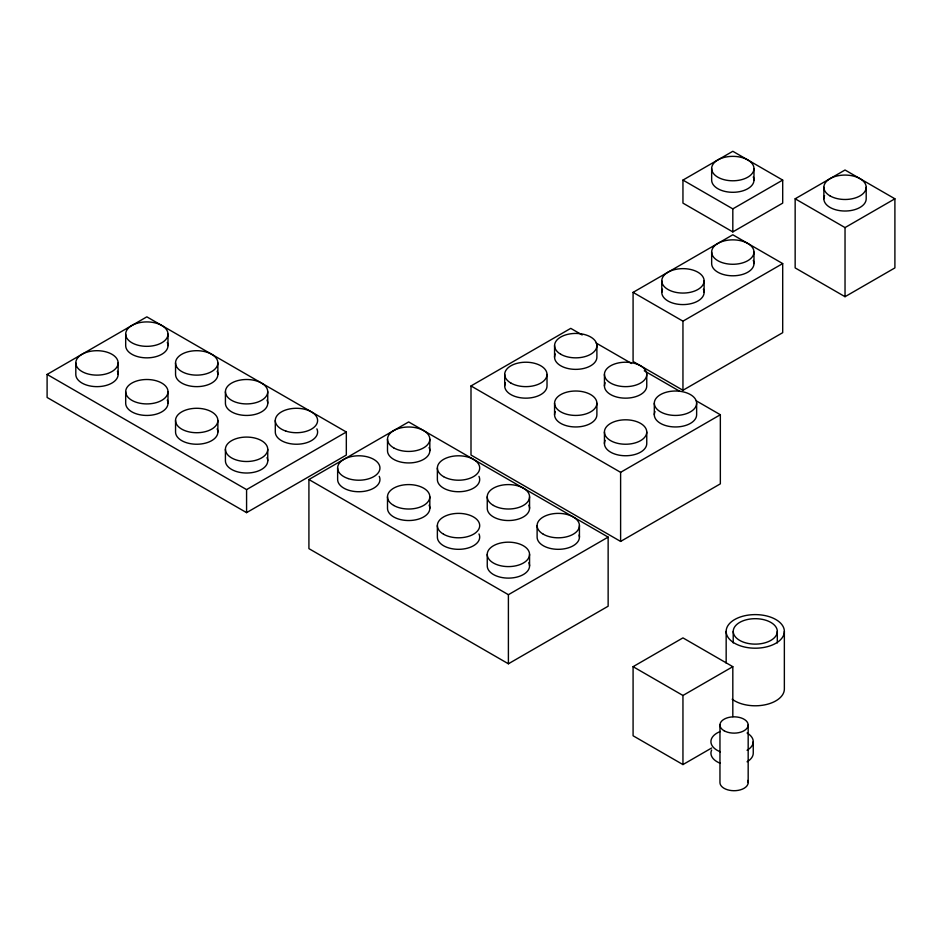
<?xml version="1.0" encoding="UTF-8"?>
<svg xmlns="http://www.w3.org/2000/svg" width="942" height="942" viewBox="0 0 942 942"><rect width="100%" height="100%" fill="white"/><g stroke="black" fill="none" stroke-linecap="round" stroke-linejoin="round"><path stroke-width="1.41" d="M47.1 374.433L146.846 316.842L346.326 432.013L346.326 455.057L246.58 512.636L47.1 397.465L47.1 374.433L246.58 489.605L346.326 432.013M682.95 180.087L732.817 151.285L782.696 180.087L782.696 203.119L732.817 231.909L682.95 203.119L682.95 180.087L732.817 208.877L782.696 180.087M308.917 479.525L408.663 421.934L608.143 537.105L608.143 606.212L508.397 663.792L308.917 548.633L308.917 479.525L508.397 594.696L608.143 537.105M696.268 400.833L720.347 414.739L720.347 483.847L620.613 541.426L471 455.057L471 385.949L570.746 328.358L582.156 334.952M633.083 292.373L732.817 234.782L782.696 263.583L782.696 332.679L682.95 390.271L633.083 361.481L633.083 292.373L682.95 321.163L782.696 263.583M795.154 198.797L845.033 170.007L894.9 198.797L894.9 267.905L845.033 296.695L795.154 267.905L795.154 198.797L845.033 227.587L894.9 198.797M471 385.949L620.613 472.331L720.347 414.739M711.622 748.019L682.95 764.574L633.083 735.773L633.083 666.677L682.95 637.887L732.817 666.677L732.817 716.662M633.083 666.677L682.95 695.467L732.817 666.677M596.098 343.006L631.599 363.494M644.281 370.818L679.783 391.319M866.193 187.281L866.193 198.797A21.16 12.211 0 0 1 842.266 210.914A21.16 12.211 0 0 1 824.591 195.63M845.033 227.587L845.033 296.695M823.873 187.281L823.873 198.797M784.356 631.399A29.096 16.791 0 0 1 740.718 645.953A29.096 16.791 0 0 1 740.718 616.857A29.096 16.791 0 0 1 784.356 631.399L784.356 688.991A29.096 16.791 0 0 1 764.61 704.899A29.096 16.791 0 0 1 732.181 699.211M777.303 631.399A22.043 12.729 0 0 1 744.239 642.42A22.043 12.729 0 0 1 744.239 620.389A22.043 12.729 0 0 1 777.303 631.399L777.303 642.927M753.977 168.571A21.16 12.211 0 0 1 722.243 179.145A21.16 12.211 0 0 1 722.243 157.985A21.16 12.211 0 0 1 753.977 168.571L753.977 180.087M753.977 252.067A21.16 12.211 0 0 1 722.243 262.641A21.16 12.211 0 0 1 722.243 241.482A21.16 12.211 0 0 1 753.977 252.067L753.977 263.583M753.247 741.637L753.247 753.153A21.16 12.211 0 0 1 747.053 761.795M748.172 724.975L748.172 782.567M733.217 631.399L733.217 642.927M732.817 208.877L732.817 231.909M726.164 631.399L726.164 663.074M719.959 724.975L719.959 782.567A14.106 8.148 0 0 0 735.914 790.644A14.106 8.148 0 0 0 747.689 780.459M711.657 168.571L711.657 180.087A21.16 12.211 0 0 0 735.584 192.192A21.16 12.211 0 0 0 753.259 176.919M711.657 252.067L711.657 263.583A21.16 12.211 0 0 0 735.584 275.688A21.16 12.211 0 0 0 753.259 260.416M704.11 280.857A21.16 12.211 0 0 1 672.376 291.431A21.16 12.211 0 0 1 672.376 270.272A21.16 12.211 0 0 1 704.11 280.857L704.11 292.373M696.633 403.223A21.16 12.211 0 0 1 664.887 413.797A21.16 12.211 0 0 1 664.887 392.649A21.16 12.211 0 0 1 696.633 403.223L696.633 414.739A21.16 12.211 0 0 1 672.706 426.856A21.16 12.211 0 0 1 655.031 411.583M682.95 321.163L682.95 390.271M682.95 695.467L682.95 764.574M661.79 280.857L661.79 292.373M654.313 403.223L654.313 414.739M646.754 374.433A21.16 12.211 0 0 1 615.02 385.007A21.16 12.211 0 0 1 615.02 363.848A21.16 12.211 0 0 1 646.754 374.433L646.754 385.949A21.16 12.211 0 0 1 622.839 398.054A21.16 12.211 0 0 1 605.164 382.782M646.754 432.013A21.16 12.211 0 0 1 615.02 442.599A21.16 12.211 0 0 1 615.02 421.439A21.16 12.211 0 0 1 646.754 432.013L646.754 443.529A21.16 12.211 0 0 1 622.839 455.645A21.16 12.211 0 0 1 605.164 440.373M620.613 472.331L620.613 541.426M604.446 374.433L604.446 385.949M604.446 432.013L604.446 443.529M596.887 345.643L596.887 357.159A21.16 12.211 0 0 1 572.971 369.264A21.16 12.211 0 0 1 555.285 353.992M596.887 403.223A21.16 12.211 0 0 1 565.153 413.797A21.16 12.211 0 0 1 565.153 392.649A21.16 12.211 0 0 1 596.887 403.223L596.887 414.739A21.16 12.211 0 0 1 572.971 426.856A21.16 12.211 0 0 1 555.285 411.583M579.436 525.589L579.436 537.105M554.567 345.643L554.567 357.159M554.567 403.223L554.567 414.739M547.019 374.433L547.019 385.949A21.16 12.211 0 0 1 523.093 398.054A21.16 12.211 0 0 1 505.418 382.782M537.117 525.589L537.117 537.105A21.16 12.211 0 0 0 560.125 549.28A21.16 12.211 0 0 0 579.106 534.985M529.557 496.799L529.557 508.315M529.557 554.379A21.16 12.211 0 0 1 497.823 564.965A21.16 12.211 0 0 1 497.823 543.805A21.16 12.211 0 0 1 529.557 554.379L529.557 565.907M508.397 594.696L508.397 663.792M504.7 374.433L504.7 385.949M487.25 496.799L487.25 508.315A21.16 12.211 0 0 0 511.165 520.431A21.16 12.211 0 0 0 528.839 505.159M487.25 554.379L487.25 565.907A21.16 12.211 0 0 0 511.165 578.011A21.16 12.211 0 0 0 528.839 562.739M437.371 468.009L437.371 479.525A21.16 12.211 0 0 0 461.297 491.63A21.16 12.211 0 0 0 478.972 476.358M437.371 525.589L437.371 537.105A21.16 12.211 0 0 0 461.297 549.221A21.16 12.211 0 0 0 478.972 533.949M429.823 439.219L429.823 450.735M429.823 496.799L429.823 508.315M387.503 439.219L387.503 450.735A21.16 12.211 0 0 0 411.418 462.84A21.16 12.211 0 0 0 429.105 447.568M387.503 496.799L387.503 508.315A21.16 12.211 0 0 0 411.418 520.431A21.16 12.211 0 0 0 429.105 505.159M337.636 468.009L337.636 479.525A21.16 12.211 0 0 0 361.551 491.63A21.16 12.211 0 0 0 379.226 476.358M275.3 420.497L275.3 432.013A21.16 12.211 0 0 0 299.215 444.129A21.16 12.211 0 0 0 316.889 428.857M267.74 391.707A21.16 12.211 0 0 1 236.006 402.281A21.16 12.211 0 0 1 236.006 381.133A21.16 12.211 0 0 1 267.74 391.707L267.74 403.223M267.74 449.287A21.16 12.211 0 0 1 236.006 459.873A21.16 12.211 0 0 1 236.006 438.713A21.16 12.211 0 0 1 267.74 449.287L267.74 460.815M246.58 489.605L246.58 512.636M225.421 391.707L225.421 403.223A21.16 12.211 0 0 0 249.347 415.34A21.16 12.211 0 0 0 267.022 400.067M225.421 449.287L225.421 460.815A21.16 12.211 0 0 0 249.347 472.919A21.16 12.211 0 0 0 267.022 457.647M217.873 362.917A21.16 12.211 0 0 1 186.127 373.491A21.16 12.211 0 0 1 186.127 352.332A21.16 12.211 0 0 1 217.873 362.917L217.873 374.433M217.873 420.497A21.16 12.211 0 0 1 186.127 431.083A21.16 12.211 0 0 1 186.127 409.923A21.16 12.211 0 0 1 217.873 420.497L217.873 432.013M175.553 362.917L175.553 374.433A21.16 12.211 0 0 0 199.469 386.538A21.16 12.211 0 0 0 217.155 371.266M175.553 420.497L175.553 432.013A21.16 12.211 0 0 0 199.469 444.129A21.16 12.211 0 0 0 217.155 428.857M167.994 334.127A21.16 12.211 0 0 1 136.26 344.701A21.16 12.211 0 0 1 136.26 323.542A21.16 12.211 0 0 1 167.994 334.127L167.994 345.643M167.994 391.707A21.16 12.211 0 0 1 136.26 402.281A21.16 12.211 0 0 1 136.26 381.133A21.16 12.211 0 0 1 167.994 391.707L167.994 403.223M125.686 334.127L125.686 345.643A21.16 12.211 0 0 0 149.601 357.748A21.16 12.211 0 0 0 167.276 342.476M125.686 391.707L125.686 403.223A21.16 12.211 0 0 0 149.601 415.34A21.16 12.211 0 0 0 167.276 400.067M118.127 362.917A21.16 12.211 0 0 1 86.393 373.491A21.16 12.211 0 0 1 86.393 352.332A21.16 12.211 0 0 1 118.127 362.917L118.127 374.433M75.807 362.917L75.807 374.433A21.16 12.211 0 0 0 99.734 386.538A21.16 12.211 0 0 0 117.409 371.266M720.347 763.314A21.16 12.211 0 0 1 711.657 749.997M747.053 733.006A21.16 12.211 0 0 1 747.053 750.279M720.347 751.798A21.16 12.211 0 0 1 720.347 731.475M703.391 289.206A21.16 12.211 0 0 1 682.95 304.584A21.16 12.211 0 0 1 662.509 289.206M285.873 431.083A21.16 12.211 0 0 0 317.607 420.497A21.16 12.211 0 0 0 285.873 409.923A21.16 12.211 0 0 0 285.873 431.083M724.092 730.745A14.106 8.148 0 0 0 747.689 727.083A14.106 8.148 0 0 0 730.415 717.109A14.106 8.148 0 0 0 724.092 730.745M560.773 354.274A21.16 12.211 0 0 0 596.168 348.799A21.16 12.211 0 0 0 570.251 333.845A21.16 12.211 0 0 0 560.773 354.274M510.894 383.064A21.16 12.211 0 0 0 546.289 377.589A21.16 12.211 0 0 0 520.384 362.635A21.16 12.211 0 0 0 510.894 383.064M443.576 476.64A21.16 12.211 0 0 0 478.972 471.165A21.16 12.211 0 0 0 453.055 456.211A21.16 12.211 0 0 0 443.576 476.64M443.576 534.232A21.16 12.211 0 0 0 478.972 528.756A21.16 12.211 0 0 0 453.055 513.79A21.16 12.211 0 0 0 443.576 534.232M493.443 505.442A21.16 12.211 0 0 0 528.839 499.966A21.16 12.211 0 0 0 502.922 485A21.16 12.211 0 0 0 493.443 505.442M543.31 534.232A21.16 12.211 0 0 0 578.706 528.756A21.16 12.211 0 0 0 552.801 513.79A21.16 12.211 0 0 0 543.31 534.232M348.21 478.583A21.16 12.211 0 0 0 379.944 468.009A21.16 12.211 0 0 0 348.21 457.423A21.16 12.211 0 0 0 348.21 478.583M393.697 505.442A21.16 12.211 0 0 0 429.105 499.966A21.16 12.211 0 0 0 403.188 485A21.16 12.211 0 0 0 393.697 505.442M393.697 447.85A21.16 12.211 0 0 0 429.105 442.375A21.16 12.211 0 0 0 403.188 427.421A21.16 12.211 0 0 0 393.697 447.85M830.067 195.912A21.16 12.211 0 0 0 865.462 190.437A21.16 12.211 0 0 0 839.558 175.483A21.16 12.211 0 0 0 830.067 195.912"/></g></svg>
